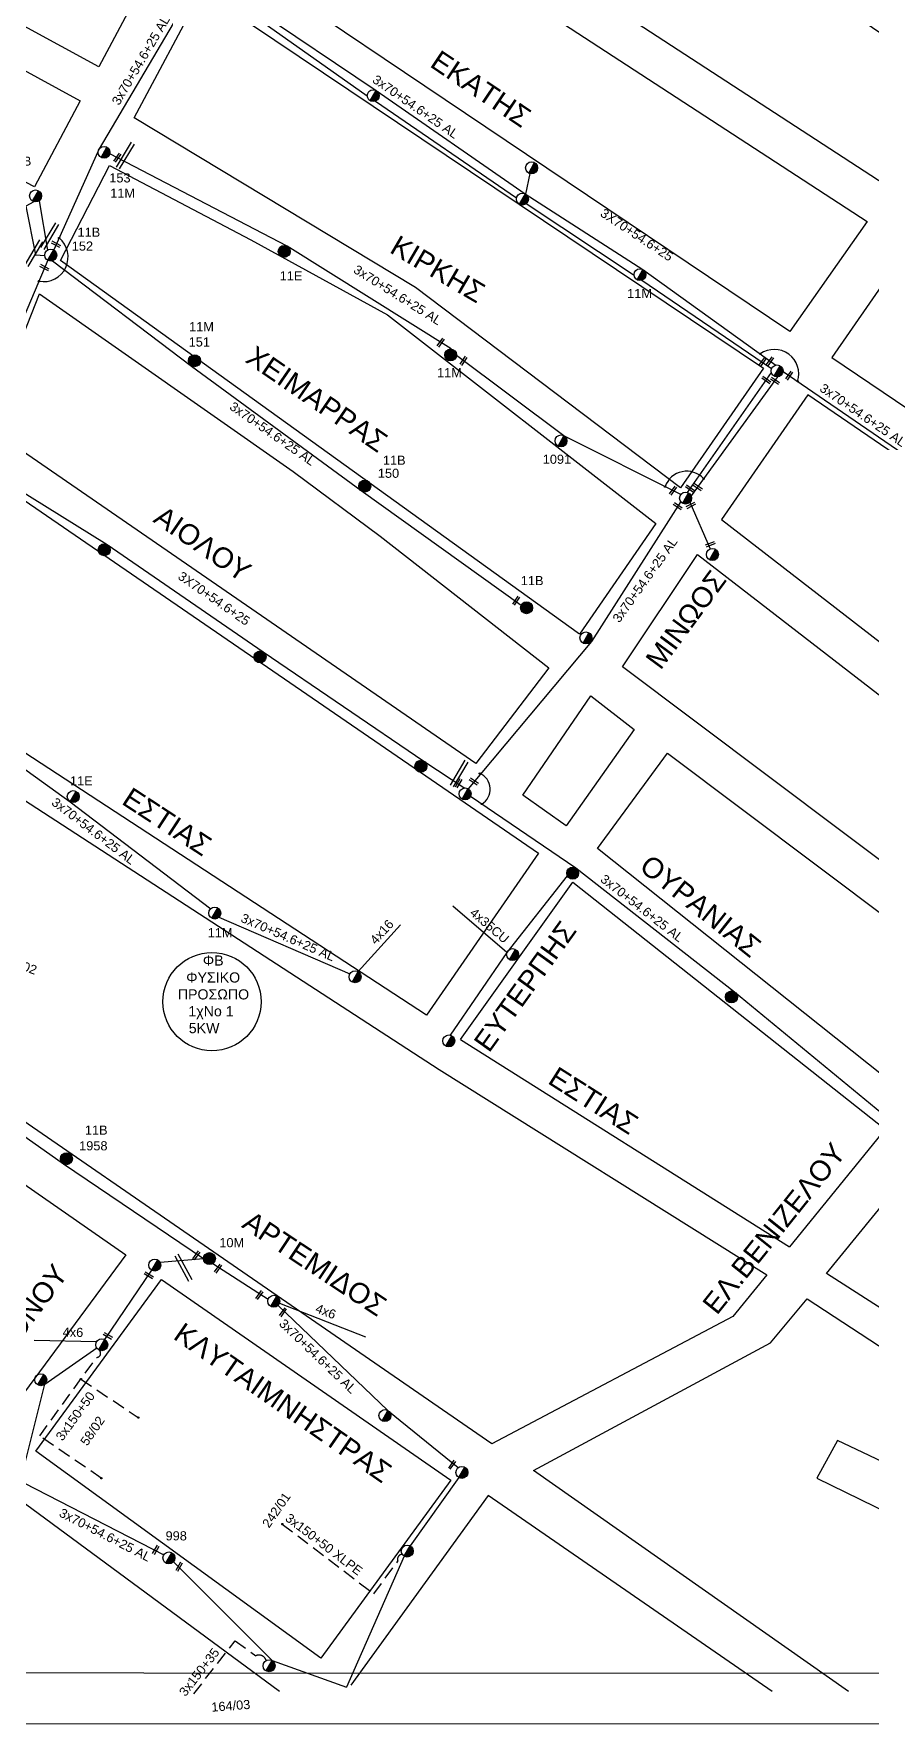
# Model space of a CAD drawing. Header units: millimetres. Extents: x 1138 to 9186, y 1584 to 2927.
# Drawn here: x 8750.9 to 8915.9, y 1907.6 to 2240.5 of the extents above; entities that cross this region are included whole.
import ezdxf
from ezdxf.enums import TextEntityAlignment as Align

# ---------------------------------------------------------------- set-up
doc = ezdxf.new("R2010")
doc.units = ezdxf.units.MM
doc.linetypes.add('DASHED', pattern=[19.05, 12.7, -6.35])
for name, color, linetype, lineweight in [('3x150+35', 7, 'DASHED', 30), ('3x150+50', 7, 'Continuous', 30), ('3x150+50 XLPE', 7, 'SYN_LINE', 30), ('3x70+54.6+25 AL', 7, 'SYN_LINE', 30), ('4x16', 7, 'Continuous', 30), ('4x35CU', 7, 'DASHED', 30), ('4x6', 7, 'SYN_LINE', 30), ('Υπόβαθρο ΔΕΗ', 7, 'Continuous', 30)]:
    doc.layers.add(name, color=color, linetype=linetype, lineweight=lineweight)
for name, color, linetype in [('TEXT ΚΑΛΩΔΙΩΝ', 7, 'Continuous'), ('Άγνωστα', 7, 'Continuous'), ('Επιγραφές - Σχήματα', 7, 'Continuous'), ('Μηχανική τομή', 7, 'Continuous'), ('Στύλος Ξύλινος', 7, 'Continuous'), ('Στύλος Ξύλινος @ 1', 7, 'Continuous'), ('Στύλος ΦΜ', 7, 'Continuous'), ('Στύλος ΦΜ @ 1', 7, 'Continuous'), ('Συνδέσεις', 7, 'Continuous'), ('Τομή', 7, 'Continuous')]:
    doc.layers.add(name, color=color, linetype=linetype)
doc.styles.add('arial', font='arial.ttf')
doc.styles.get("Standard").update_dxf_attribs({"font": 'arial.ttf'})
doc.linetypes.add('SYN_LINE', pattern='A,0.5,-0.0001,["/\\/\\/\\/",Standard,S=0.1,R=0,X=0,Y=-0.05],-0.25', length=0.7501)

# ---------------------------------------------------------------- blocks, each defined once
blk = doc.blocks.new('ΥΠΑΡΧΩΝ ΤΣΙΜΕΝΤΕΝΙΟΣ ΣΤΥΛΟΣ')
at = {"layer": 'Στύλος ΦΜ'}
blk.add_hatch(color=7, dxfattribs=at).paths.add_polyline_path([(-1.29, -2.28, 0.574793), (2.62, 0, 0.268822), (1.3, 2.27)])
at = {"layer": 'Στύλος ΦΜ', "color": 7}
blk.add_line((-1.29, -2.28), (1.3, 2.27), dxfattribs=at)
blk.add_circle((0, 0), 2.62, dxfattribs=at)
at = {"layer": 'Στύλος ΦΜ', "flags": 4}
for tag, p in [('ΑΡΙΘΜΟΣ', (-4.68, 8.05)), ('ΤΥΠΟΣ', (-4.91, 3.03))]:
    blk.add_attdef(tag, p, '', height=4, dxfattribs=at)
blk = doc.blocks.new('ΥΠΑΡΧΩΝ ΞΥΛΙΝΟΣ ΣΤΥΛΟΣ')
at = {"layer": 'Στύλος Ξύλινος'}
h = blk.add_hatch(color=7, dxfattribs=at)
h.paths.add_polyline_path([(-2.62, 0, 0.270008), (-1.29, -2.28), (1.3, 2.27, 0.576266)])
h.paths.add_polyline_path([(-1.29, -2.28, 0.574793), (2.62, 0, 0.268822), (1.3, 2.27)])
at = {"layer": 'Στύλος Ξύλινος', "color": 7}
blk.add_line((-1.29, -2.28), (1.3, 2.27), dxfattribs=at)
blk.add_circle((0, 0), 2.62, dxfattribs=at)
at = {"layer": 'Στύλος Ξύλινος', "flags": 4}
for tag, p in [('ΑΡΙΘΜΟΣ', (-4.91, 8.6)), ('ΤΥΠΟΣ', (-4.85, 3.39))]:
    blk.add_attdef(tag, p, '', height=4, dxfattribs=at)
blk = doc.blocks.new('ΤΟΜΗ')
at = {"layer": 'Τομή', "ltscale": 40}
for p, q in [((-5.7, 0), (17.1, 0)), ((-5.7, -2.8), (17.1, -2.8))]:
    blk.add_line(p, q, dxfattribs=at)
blk = doc.blocks.new('_ΣΥΝΔΕΣΗ')
at = {"layer": 'Συνδέσεις', "linetype": 'SYN_LINE', "ltscale": 40}
blk.add_hatch(color=256, dxfattribs=at).paths.add_polyline_path([(0.5, 0, 1), (-0.5, 0, 1)])
at = {"layer": 'Συνδέσεις'}
blk.add_circle((0, 0), 0.5, dxfattribs=at)
blk = doc.blocks.new('ΜΗΧΑΝΙΚΗ ΤΟΜΗ')
at = {"layer": 'Μηχανική τομή', "ltscale": 40}
for p, q in [((-1.9, 0.8), (5.7, 0.8)), ((-1.9, -0.8), (5.7, -0.8))]:
    blk.add_line(p, q, dxfattribs=at)

msp = doc.modelspace()

# ---------------------------------------------------------------- linework, layer by layer
at = {"lineweight": -3, "ltscale": 0.2}
msp.add_circle((8786.02, 2049.9), 9.67, dxfattribs=at)
at = {"layer": '3x150+35', "color": 6, "linetype": 'DASHED', "lineweight": -3, "ltscale": 0.2}
msp.add_lwpolyline([(8782.44, 1913.58), (8790.56, 1924.04), (8794.68, 1921.1, -0.451511), (8796.71, 1920.15, 10.048399)], format="xyb", dxfattribs=at)
at = {"layer": '3x150+50', "lineweight": -3}
msp.add_lwpolyline([(6972.18, 1918.16), (9029.84, 1917.64), (9029.84, 2900.53), (6972.18, 2900.53)], close=True, dxfattribs=at)
at = {"layer": '3x150+50', "color": 6, "linetype": 'DASHED', "lineweight": -3, "ltscale": 0.2}
msp.add_lwpolyline([(8764.22, 1956.05), (8752.08, 1964.38), (8763.29, 1979.84, 0.729326), (8763.73, 1981.32, 58.829563)], format="xyb", dxfattribs=at)
msp.add_lwpolyline([(8760.2, 1975.59), (8771.5, 1967.99)], dxfattribs=at)
at = {"layer": '3x150+50 XLPE', "color": 7, "linetype": 'DASHED', "lineweight": -3, "ltscale": 0.2}
msp.add_lwpolyline([(8799.88, 1947.03), (8817.92, 1933.27), (8822.63, 1939.71, -0.494585), (8823.49, 1941.09, 9.990061)], format="xyb", dxfattribs=at)
at = {"layer": '3x70+54.6+25 AL', "color": 6, "linetype": 'SYN_LINE', "lineweight": -3, "ltscale": 15}
for points in [[(8783.3, 2250.93), (8763.77, 2217.84), (8754.85, 2197.95)], [(8753.68, 2195.91), (8737.64, 2158.21)], [(8754.63, 2195.81), (8782, 2175.09), (8815.41, 2150.59), (8846.92, 2127.98)], [(8738.18, 2156.84), (8765.38, 2139.92), (8796.09, 2118.82), (8827.76, 2097.3), (8835.86, 2091.98)], [(8764.89, 1983.37), (8774.18, 1997.01)], [(8748.65, 1956.72), (8753.12, 1974.61), (8763.31, 1981.73)], [(8749.08, 1955.11), (8776.53, 1940.97)], [(8778.44, 1939.6), (8797.86, 1920.14), (8812.49, 1914.9)], [(8823.91, 1940.68), (8812.49, 1914.9)]]:
    msp.add_lwpolyline(points, dxfattribs=at)
at = {"layer": '3x70+54.6+25 AL', "color": 30, "linetype": 'SYN_LINE', "lineweight": -3, "ltscale": 15}
for points in [[(8793.8, 2244.36), (8816.6, 2228.32)], [(8818.23, 2227.24), (8846.02, 2208.24)], [(8847.94, 2207.08), (8869.17, 2192.98)], [(8870.73, 2191.97), (8896.28, 2174.6)], [(8896.21, 2173.83), (8879.62, 2150.21)], [(8878.36, 2148.39), (8860.76, 2120.86), (8836.46, 2091.83)], [(8836.96, 2090.35), (8857.67, 2076.23), (8888.95, 2051.87), (8919.12, 2027.03)], [(8856.02, 2074.7), (8844.14, 2059.6), (8832.93, 2043.32)]]:
    msp.add_lwpolyline(points, dxfattribs=at)
at = {"layer": '3x70+54.6+25 AL', "color": 27, "linetype": 'SYN_LINE', "lineweight": -3, "ltscale": 15}
for points in [[(8794.52, 2245.36), (8818.37, 2229.35), (8847.75, 2208.99), (8870.93, 2194.1), (8897.07, 2175.26)], [(8833.12, 2178.44), (8800.84, 2198.69), (8765.89, 2216.88)], [(8878.37, 2149.77), (8855.36, 2161.37), (8834.21, 2177.16)], [(8898.53, 2174.04), (8927.96, 2153.83)], [(8897.42, 2172.94), (8880.42, 2149.5)]]:
    msp.add_lwpolyline(points, dxfattribs=at)
at = {"layer": '3x70+54.6+25 AL', "color": 27, "linetype": 'SYN_LINE', "lineweight": -3, "ltscale": 5}
msp.add_lwpolyline([(8847.85, 2208.92), (8848.71, 2212.98)], dxfattribs=at)
at = {"layer": '3x70+54.6+25 AL', "color": 85, "linetype": 'SYN_LINE', "lineweight": -3, "ltscale": 10}
msp.add_lwpolyline([(8750.93, 2207.45), (8749.34, 2206.59), (8751.28, 2196.98), (8753.09, 2196.84)], dxfattribs=at)
at = {"layer": '3x70+54.6+25 AL', "color": 30, "linetype": 'SYN_LINE', "lineweight": -3, "ltscale": 10}
msp.add_lwpolyline([(8751.98, 2207.65), (8753.63, 2197.92)], dxfattribs=at)
at = {"layer": '3x70+54.6+25 AL', "color": 27, "linetype": 'SYN_LINE', "lineweight": -3, "ltscale": 10}
msp.add_lwpolyline([(8880.17, 2148.25), (8884.15, 2139.06)], dxfattribs=at)
at = {"layer": '3x70+54.6+25 AL', "color": 1, "linetype": 'SYN_LINE', "lineweight": -3, "ltscale": 15}
for points in [[(8718.48, 2117.72), (8758.11, 2089.26), (8785.77, 2068.22)], [(8787.39, 2066.52), (8813.17, 2055.36)]]:
    msp.add_lwpolyline(points, dxfattribs=at)
at = {"layer": '3x70+54.6+25 AL', "color": 5, "linetype": 'SYN_LINE', "lineweight": -3, "ltscale": 15}
for points in [[(8687.53, 2065.98), (8719.82, 2044.01), (8756.76, 2017.95), (8784.33, 1999.34)], [(8786.19, 1998.34), (8797.1, 1991.31)], [(8799.04, 1990.08), (8820.68, 1969.41), (8834.52, 1958.14)], [(8834.67, 1956.18), (8825.08, 1942.73)]]:
    msp.add_lwpolyline(points, dxfattribs=at)
at = {"layer": '3x70+54.6+25 AL', "color": 6, "linetype": 'SYN_LINE', "lineweight": -3, "ltscale": 10}
msp.add_lwpolyline([(8775.79, 1998.6), (8784.33, 1999.34)], dxfattribs=at)
at = {"layer": '4x16', "color": 1, "linetype": 'SYN_LINE', "lineweight": -3, "ltscale": 15}
msp.add_lwpolyline([(8814.79, 2055.83), (8823.19, 2065.06)], dxfattribs=at)
at = {"layer": '4x35CU', "color": 30, "linetype": 'SYN_LINE', "lineweight": -3, "ltscale": 15}
msp.add_lwpolyline([(8844.14, 2059.6), (8833.46, 2068.69)], dxfattribs=at)
at = {"layer": '4x6', "color": 5, "linetype": 'SYN_LINE', "lineweight": -3, "ltscale": 15}
msp.add_lwpolyline([(8799.32, 1990.54), (8816.27, 1983.93)], dxfattribs=at)
at = {"layer": '4x6', "color": 6, "linetype": 'SYN_LINE', "lineweight": -3, "ltscale": 15}
msp.add_lwpolyline([(8763.27, 1982.91), (8750.97, 1983.15)], dxfattribs=at)
at = {"layer": 'Επιγραφές - Σχήματα', "lineweight": -3}
msp.add_lwpolyline([(6949.78, 2926.89), (9185.18, 2926.75), (9185.88, 1907.61), (6949.78, 1907.75)], close=True, dxfattribs=at)
at = {"layer": 'Υπόβαθρο ΔΕΗ', "lineweight": -3}
for points in [[(8770.01, 2412.87), (8840.59, 2380.79), (8833.58, 2351.67), (8809.6, 2319.99), (8763.75, 2234.03), (8700.36, 2268.55), (8742.63, 2344.65), (8770.01, 2412.87)], [(8815.53, 2309.36), (8933.74, 2229.92), (8919.95, 2209.94), (8803.06, 2285.98), (8815.53, 2309.36)], [(8994.63, 2151.59), (8922.96, 2198.19), (8908.16, 2176.76), (8971.04, 2134.29), (8980.13, 2128.02)], [(8975.35, 2120.26), (8903.42, 2169.42), (8886.4, 2144.88), (8928.13, 2112.54), (8956.92, 2090.33)], [(8738.93, 2155.54), (8850.35, 2079.12), (8828.25, 2047.26), (8719.93, 2117.96), (8734.38, 2143.17), (8738.93, 2155.54)], [(8939.22, 2061.58), (8866.91, 2115.84), (8881.68, 2137.95), (8952.1, 2083.53), (8952.53, 2083.2)], [(8895.32, 1996.1), (8888.64, 1987.88), (8841.13, 1962.85), (8689.09, 2067.63), (8715.64, 2111.23), (8830.75, 2036.55)], [(8921.46, 2032.73), (8862, 2080.08), (8875.75, 2098.84), (8934.84, 2054.45)], [(8834.98, 2042.48), (8857.08, 2073.47), (8918.66, 2024.8), (8899.82, 2001.64)], [(8834.98, 2042.48), (8899.82, 2001.64)], [(8830.75, 2036.55), (8895.32, 1996.1)], [(8925.83, 2019.27), (8976.56, 1979.34), (8962.19, 1938.39), (8909.25, 1963.46), (8905.16, 1956.05), (8959.23, 1929.69), (8955.85, 1914.05)], [(8968.69, 1956.9), (8907.06, 1996.35), (8925.83, 2019.27)], [(8799.34, 1914.05), (8675.41, 2005.38), (8657.7, 1969.47), (8733.31, 1914.05)], [(8911.39, 1914.05), (8849.37, 1957.59), (8896.03, 1982.75), (8903.25, 1991.4), (8966.32, 1950.14)], [(8896.36, 1914.05), (8840.41, 1952.64), (8813.39, 1915.28)]]:
    msp.add_lwpolyline(points, dxfattribs=at)
for points in [[(8799.57, 2278.77), (8915.1, 2203.52), (8899.88, 2181.86), (8788.12, 2257.08)], [(8696.95, 2261.86), (8760.06, 2227.3), (8751.07, 2210.39), (8686.9, 2243.67)], [(8783.99, 2248.95), (8894.68, 2174.68), (8878.29, 2151.1), (8826.09, 2190.56), (8770.66, 2223.97)], [(8765.81, 2214.58), (8793.68, 2199.93), (8820.59, 2185.16), (8873.45, 2144.09), (8858.43, 2122.25), (8756.21, 2195.88)], [(8752.07, 2189.3), (8802.02, 2154.33), (8819.17, 2141.57), (8852.35, 2115.67), (8837.99, 2096.83), (8741.69, 2163.12)], [(8860.66, 2110.16), (8869.17, 2103.52), (8855.79, 2084.56), (8847.27, 2090.57)], [(8769.04, 2000.06), (8744.01, 1966.24), (8677.43, 2014.66), (8686.07, 2057.77)], [(8776.08, 1995.19), (8833.08, 1955.69), (8807.46, 1920.63), (8751.33, 1961.36)]]:
    msp.add_lwpolyline(points, close=True, dxfattribs=at)
for centre, radius, start, end in [((8752.83, 2196.55), 4.85, 259.2386, 50.7228), ((8896.81, 2173.53), 4.82, 342.2775, 125.4175), ((8879.54, 2149.86), 4.51, 42.1225, 161.0493), ((8837.45, 2091.73), 3.39, 301.1125, 67.1786)]:
    msp.add_arc(centre, radius, start, end, dxfattribs=at)

# ---------------------------------------------------------------- block references
at = {"layer": 'Μηχανική τομή', "lineweight": -3}
for p, xscale, yscale, zscale, rotation in [((8767.62, 2216.51), 0.2499999999999997, 0.2499999999999997, 0.4999999999999997, 234.9952030051229), ((8755.74, 2198.83), 0.2499999999999996, 0.2499999999999996, 0.4999999999999997, 152.6009902407322), ((8753.46, 2194.23), 0.2499999999999996, 0.2499999999999996, 0.4999999999999997, 152.6009902407322), ((8831.32, 2180.1), 0.2499999999999997, 0.2499999999999997, 0.4999999999999997, 234.9952030051229), ((8835.81, 2176.5), 0.2499999999999997, 0.2499999999999997, 0.4999999999999997, 234.9952030051229), ((8894.67, 2176.22), 0.2499999999999997, 0.2499999999999997, 0.4999999999999997, 234.9952030051229), ((8896.21, 2176.42), 0.2499999999999997, 0.2499999999999997, 0.4999999999999997, 234.9952030051229), ((8899.97, 2173.59), 0.2499999999999997, 0.2499999999999997, 0.4999999999999997, 234.9952030051229), ((8894.83, 2172.63), 0.2499999999999997, 0.2499999999999997, 0.4999999999999997, 325.3966861757636), ((8896.54, 2172.47), 0.2499999999999997, 0.2499999999999997, 0.4999999999999997, 325.3966861757636), ((8877.08, 2150.94), 0.2499999999999997, 0.2499999999999997, 0.4999999999999997, 234.9952030051229), ((8879.81, 2151.24), 0.2499999999999997, 0.2499999999999997, 0.4999999999999997, 325.3966861757636), ((8881.35, 2151.53), 0.2499999999999997, 0.2499999999999997, 0.4999999999999997, 325.3966861757636), ((8877.39, 2147.79), 0.2499999999999997, 0.2499999999999997, 0.4999999999999997, 325.3966861757636), ((8880.73, 2147.84), 0.2499999999999996, 0.2499999999999996, 0.4999999999999997, 208.4418528575786), ((8884.61, 2140.12), 0.2499999999999997, 0.2499999999999997, 0.4999999999999997, 201.3187243079898), ((8846.19, 2129.27), 0.2499999999999997, 0.2499999999999997, 0.4999999999999997, 234.9952030051229), ((8837.21, 2093.56), 0.2499999999999997, 0.2499999999999997, 0.4999999999999997, 325.3966861757636), ((8834.41, 2092.54), 0.2499999999999996, 0.2499999999999996, 0.4999999999999997, 60.23379215458201), ((8782.69, 1999.54), 0.2499999999999999, 0.2499999999999999, 0.2499999999999999, 54.38633714151349), ((8786.97, 1996.95), 0.2499999999999999, 0.2499999999999999, 0.2499999999999999, 54.38633714151349), ((8773.19, 1996.28), 0.2499999999999996, 0.2499999999999996, 0.4999999999999997, 330.2681692884859), ((8795.09, 1991.73), 0.2499999999999999, 0.2499999999999999, 0.2499999999999999, 54.38633714151349), ((8799.74, 1988.35), 0.2499999999999999, 0.2499999999999999, 0.2499999999999999, 54.38633714151349), ((8765.07, 1984.35), 0.2499999999999996, 0.2499999999999996, 0.4999999999999997, 330.2681692884859), ((8833.09, 1958.33), 0.2499999999999999, 0.2499999999999999, 0.2499999999999999, 54.38633714151349), ((8774.74, 1941.55), 0.2499999999999996, 0.2499999999999996, 0.4999999999999997, 60.23379215458201), ((8779.36, 1938.28), 0.2499999999999996, 0.2499999999999996, 0.4999999999999997, 60.23379215458201)]:
    msp.add_blockref('ΜΗΧΑΝΙΚΗ ΤΟΜΗ', p, dxfattribs=dict(at, xscale=xscale, yscale=yscale, zscale=zscale, rotation=rotation))
at = {"layer": 'Στύλος Ξύλινος @ 1', "lineweight": -3, "ltscale": 40}
ref = msp.add_blockref('ΥΠΑΡΧΩΝ ΞΥΛΙΝΟΣ ΣΤΥΛΟΣ', (8800.25, 2197.67), dxfattribs=dict(at, xscale=0.4499999999998181, yscale=0.4499999999998181, zscale=0.4499999999998181))
ref.add_attrib('ΤΥΠΟΣ', '11E', (8799.35, 2191.94), dxfattribs={"layer": 'Στύλος Ξύλινος', "height": 1.8, "flags": 4})
ref = msp.add_blockref('ΥΠΑΡΧΩΝ ΞΥΛΙΝΟΣ ΣΤΥΛΟΣ', (8782.58, 2176.12), dxfattribs=dict(at, xscale=0.4499999999998181, yscale=0.4499999999998181, zscale=0.4499999999998181))
ref.add_attrib('ΤΥΠΟΣ', '11M', (8781.51, 2181.94), dxfattribs={"layer": 'Στύλος Ξύλινος', "height": 1.8, "flags": 4})
ref.add_attrib('ΑΡΙΘΜΟΣ', '151', (8781.43, 2178.93), dxfattribs={"layer": 'Στύλος Ξύλινος', "height": 1.8, "flags": 4})
ref = msp.add_blockref('ΥΠΑΡΧΩΝ ΞΥΛΙΝΟΣ ΣΤΥΛΟΣ', (8833.04, 2177.27), dxfattribs=dict(at, xscale=0.4499999999998181, yscale=0.4499999999998181, zscale=0.4499999999998181))
ref.add_attrib('ΤΥΠΟΣ', '11M', (8830.36, 2172.89), dxfattribs={"layer": 'Στύλος Ξύλινος', "height": 1.8, "flags": 4})
ref = msp.add_blockref('ΥΠΑΡΧΩΝ ΞΥΛΙΝΟΣ ΣΤΥΛΟΣ', (8816.11, 2151.43), dxfattribs=dict(at, xscale=0.4499999999998181, yscale=0.4499999999998181, zscale=0.4499999999998181))
ref.add_attrib('ΤΥΠΟΣ', '11B', (8819.69, 2155.63), dxfattribs={"layer": 'Στύλος Ξύλινος', "height": 1.8, "flags": 4})
ref.add_attrib('ΑΡΙΘΜΟΣ', '150', (8818.7, 2153.07), dxfattribs={"layer": 'Στύλος Ξύλινος', "height": 1.8, "flags": 4})
at = {"layer": 'Στύλος Ξύλινος @ 1', "lineweight": -3, "ltscale": 40, "xscale": 0.4499999999998181, "yscale": 0.4499999999998181, "zscale": 0.4499999999998181}
for p in [(8764.8, 2138.9), (8795.5, 2117.8), (8827.17, 2096.28), (8857.08, 2075.21), (8888.37, 2050.84)]:
    msp.add_blockref('ΥΠΑΡΧΩΝ ΞΥΛΙΝΟΣ ΣΤΥΛΟΣ', p, dxfattribs=at)
at = {"layer": 'Στύλος Ξύλινος @ 1', "lineweight": -3, "ltscale": 40}
ref = msp.add_blockref('ΥΠΑΡΧΩΝ ΞΥΛΙΝΟΣ ΣΤΥΛΟΣ', (8847.99, 2127.48), dxfattribs=dict(at, xscale=0.4499999999998181, yscale=0.4499999999998181, zscale=0.4499999999998181))
ref.add_attrib('ΤΥΠΟΣ', '11B', (8846.86, 2131.93), dxfattribs={"layer": 'Στύλος Ξύλινος', "height": 1.8, "flags": 4})
ref = msp.add_blockref('ΥΠΑΡΧΩΝ ΞΥΛΙΝΟΣ ΣΤΥΛΟΣ', (8757.34, 2018.97), dxfattribs=dict(at, xscale=0.4499999999998181, yscale=0.4499999999998181, zscale=0.4499999999998181))
ref.add_attrib('ΤΥΠΟΣ', '11B', (8760.98, 2023.71), dxfattribs={"layer": 'Στύλος Ξύλινος', "height": 1.8, "flags": 4})
ref.add_attrib('ΑΡΙΘΜΟΣ', '1958', (8759.85, 2020.62), dxfattribs={"layer": 'Στύλος Ξύλινος', "height": 1.8, "flags": 4})
ref = msp.add_blockref('ΥΠΑΡΧΩΝ ΞΥΛΙΝΟΣ ΣΤΥΛΟΣ', (8785.51, 1999.3), dxfattribs=dict(at, xscale=0.4499999999998181, yscale=0.4499999999998181, zscale=0.4499999999998181))
ref.add_attrib('ΤΥΠΟΣ', '10M', (8787.47, 2001.55), dxfattribs={"layer": 'Στύλος Ξύλινος', "height": 1.8, "flags": 4})
at = {"layer": 'Στύλος ΦΜ @ 1', "lineweight": -3, "ltscale": 40, "xscale": 0.4499999999998181, "yscale": 0.4499999999998181, "zscale": 0.4499999999998181}
for p in [(8817.78, 2228.33), (8848.99, 2214.12), (8847.17, 2207.97), (8897.35, 2174.11), (8879.32, 2149.07), (8884.6, 2137.97), (8859.7, 2121.55), (8835.87, 2090.81), (8845.24, 2059.18), (8814.21, 2054.8), (8832.67, 2042.17), (8774.76, 1998.03), (8798.2, 1990.91), (8764.31, 1982.35), (8752.3, 1975.46), (8820.1, 1968.39), (8835.25, 1957.21), (8824.49, 1941.71), (8797.28, 1919.12)]:
    msp.add_blockref('ΥΠΑΡΧΩΝ ΤΣΙΜΕΝΤΕΝΙΟΣ ΣΤΥΛΟΣ', p, dxfattribs=at)
at = {"layer": 'Στύλος ΦΜ @ 1', "lineweight": -3, "ltscale": 40}
ref = msp.add_blockref('ΥΠΑΡΧΩΝ ΤΣΙΜΕΝΤΕΝΙΟΣ ΣΤΥΛΟΣ', (8764.75, 2217.17), dxfattribs=dict(at, xscale=0.4499999999998181, yscale=0.4499999999998181, zscale=0.4499999999998181))
ref.add_attrib('ΤΥΠΟΣ', '11M', (8765.97, 2208.24), dxfattribs={"layer": 'Στύλος ΦΜ', "height": 1.8, "flags": 4})
ref.add_attrib('ΑΡΙΘΜΟΣ', '153', (8765.79, 2211.24), dxfattribs={"layer": 'Στύλος ΦΜ', "height": 1.8, "flags": 4})
ref = msp.add_blockref('ΥΠΑΡΧΩΝ ΤΣΙΜΕΝΤΕΝΙΟΣ ΣΤΥΛΟΣ', (8751.26, 2208.58), dxfattribs=dict(at, xscale=0.4499999999998181, yscale=0.4499999999998181, zscale=0.4499999999998181))
ref.add_attrib('ΤΥΠΟΣ', '11B', (8745.96, 2214.54), dxfattribs={"layer": 'Στύλος ΦΜ', "height": 1.8, "flags": 4})
ref = msp.add_blockref('ΥΠΑΡΧΩΝ ΤΣΙΜΕΝΤΕΝΙΟΣ ΣΤΥΛΟΣ', (8754.26, 2196.93), dxfattribs=dict(at, xscale=0.4499999999998181, yscale=0.4499999999998181, zscale=0.4499999999998181))
ref.add_attrib('ΤΥΠΟΣ', '11B', (8759.53, 2200.54), dxfattribs={"layer": 'Στύλος ΦΜ', "height": 1.8, "flags": 4})
ref.add_attrib('ΑΡΙΘΜΟΣ', '152', (8758.4, 2197.81), dxfattribs={"layer": 'Στύλος ΦΜ', "height": 1.8, "flags": 4})
ref = msp.add_blockref('ΥΠΑΡΧΩΝ ΤΣΙΜΕΝΤΕΝΙΟΣ ΣΤΥΛΟΣ', (8870.34, 2193.08), dxfattribs=dict(at, xscale=0.4499999999998181, yscale=0.4499999999998181, zscale=0.4499999999998181))
ref.add_attrib('ΤΥΠΟΣ', '11M', (8867.81, 2188.47), dxfattribs={"layer": 'Στύλος ΦΜ', "height": 1.8, "flags": 4})
ref = msp.add_blockref('ΥΠΑΡΧΩΝ ΤΣΙΜΕΝΤΕΝΙΟΣ ΣΤΥΛΟΣ', (8854.78, 2160.35), dxfattribs=dict(at, xscale=0.4499999999998181, yscale=0.4499999999998181, zscale=0.4499999999998181))
ref.add_attrib('ΤΥΠΟΣ', '1091', (8851.18, 2155.83), dxfattribs={"layer": 'Στύλος ΦΜ', "height": 1.8, "flags": 4})
ref = msp.add_blockref('ΥΠΑΡΧΩΝ ΤΣΙΜΕΝΤΕΝΙΟΣ ΣΤΥΛΟΣ', (8758.69, 2090.29), dxfattribs=dict(at, xscale=0.4499999999998181, yscale=0.4499999999998181, zscale=0.4499999999998181))
ref.add_attrib('ΤΥΠΟΣ', '11E', (8758.04, 2092.48), dxfattribs={"layer": 'Στύλος ΦΜ', "height": 1.8, "flags": 4})
ref = msp.add_blockref('ΥΠΑΡΧΩΝ ΤΣΙΜΕΝΤΕΝΙΟΣ ΣΤΥΛΟΣ', (8786.57, 2067.36), dxfattribs=dict(at, xscale=0.4499999999998181, yscale=0.4499999999998181, zscale=0.4499999999998181))
ref.add_attrib('ΤΥΠΟΣ', '11M', (8785.18, 2062.6), dxfattribs={"layer": 'Στύλος ΦΜ', "height": 1.8, "flags": 4})
ref = msp.add_blockref('ΥΠΑΡΧΩΝ ΤΣΙΜΕΝΤΕΝΙΟΣ ΣΤΥΛΟΣ', (8777.53, 1940.35), dxfattribs=dict(at, xscale=0.449999999999818, yscale=0.449999999999818, zscale=0.449999999999818))
ref.add_attrib('ΤΥΠΟΣ', '998', (8776.88, 1943.81), dxfattribs={"layer": 'Στύλος ΦΜ', "height": 1.8, "flags": 4})
at = {"layer": 'Συνδέσεις', "lineweight": -3, "xscale": 0.25, "yscale": 0.25, "zscale": 0.25}
for p in [(8755.9, 2200.3), (8751.93, 2191.78), (8894.02, 2177.46), (8901.4, 2172.07), (8875.27, 2151.33), (8882.88, 2152.89), (8838.76, 2094.85), (8839.2, 2088.83), (8760.2, 1975.59), (8771.5, 1967.99), (8764.22, 1956.05), (8799.88, 1947.03)]:
    msp.add_blockref('_ΣΥΝΔΕΣΗ', p, dxfattribs=at)
at = {"layer": 'Τομή', "lineweight": -3, "xscale": 0.2499999999999998, "yscale": 0.2499999999999998, "zscale": 0.2499999999999998}
for p, rotation in [((8769.95, 2217.58), 239.2278851456234), ((8755.06, 2201.72), 239.2278851456234), ((8751.92, 2198.33), 239.2278851456234), ((8835.71, 2095.86), 239.2278851456234), ((8779.99, 1998.96), 298.4557702912451)]:
    msp.add_blockref('ΤΟΜΗ', p, dxfattribs=dict(at, rotation=rotation))

# ---------------------------------------------------------------- texts
at = {"lineweight": -3, "ltscale": 40, "char_height": 4, "attachment_point": 1, "style": 'arial'}
for s, insert, width, rotation in [('EKATHΣ', (8830.96, 2237.5), 65.6312, 326.0997), ('KIPKHΣ', (8822.82, 2201.02), 65.6312, 329.6264), ('XEIMAPPAΣ', (8794.63, 2179.3), 65.6312, 325.5116), ('MINΩOΣ', (8871.17, 2117.42), 150.9822, 53.6187), ('EYTEPΠHΣ', (8837.35, 2042.01), 46.4607, 54.2752), ('\\pt28;ΕΣΤΙΑΣ', (8854.1, 2037.31), 47.2842, 327.539), ('EΛ.BENIZEΛOY', (8882.36, 1990.52), 58.7222, 51.2534), ('APTEMIΔOΣ', (8793.88, 2008.92), 52.5967, 326.517)]:
    msp.add_mtext(s, dxfattribs=dict(at, insert=insert, width=width, rotation=rotation))
at = {"layer": 'TEXT ΚΑΛΩΔΙΩΝ', "linetype": 'Continuous', "lineweight": -3, "ltscale": 0.2}
for s, rotation, p in [('3x70+54.6+25 AL', 59.4581, (8771.99, 2235.3)), ('3x70+54.6+25 AL', 325.2769, (8826.13, 2226.16)), ('3x70+54.6+25 AL', 327.9024, (8822.61, 2189.08)), ('3x70+54.6+25 AL', 325.5287, (8914.26, 2165.42)), ('3x70+54.6+25 AL', 325.0964, (8797.96, 2161.76)), ('3x70+54.6+25 AL', 54.3043, (8871.32, 2132.98)), ('3x70+54.6+25 AL', 322.7385, (8762.69, 2083.52)), ('3x70+54.6+25 AL', 322.0879, (8870.76, 2068.31)), ('4x35CU', 319.6364, (8840.7, 2064.89)), ('3x70+54.6+25 AL', 336.595, (8801, 2062.59)), ('4x16', 47.7282, (8819.47, 2063.65)), ('4x6', 338.6889, (8808.45, 1988.91)), ('4x6', 358.8874, (8758.64, 1984.8)), ('3x70+54.6+25 AL', 316.3102, (8806.89, 1980.1)), ('3x150+50', 54.0546, (8759.09, 1968.28)), ('3x70+54.6+25 AL', 332.7489, (8764.98, 1944.9)), ('3x150+50 XLPE', 322.6671, (8808.09, 1943.03)), ('3x150+35', 52.1869, (8783.5, 1917.88))]:
    msp.add_text(s, height=1.8, rotation=rotation, dxfattribs=at).set_placement(p, align=Align.MIDDLE_CENTER)
at = {"layer": 'Άγνωστα', "lineweight": -3, "ltscale": 40, "char_height": 1.8, "attachment_point": 1, "style": 'arial'}
for s, insert, width, rotation in [('3X70+54.6+25', (8863.34, 2206.24), 34.0855, 326.4024), ('3X70+54.6+25', (8780.18, 2134.76), 34.0855, 325.2003), ('328/02', (8744.51, 2059.5), 12.7137, 340.0254), ('58/02', (8759.95, 1963.31), 12.7137, 55.4135), ('242/01', (8795.78, 1947.14), 12.7137, 55.4135), ('164/03', (8785.83, 1911.86), 12.7137, 4.3112)]:
    msp.add_mtext(s, dxfattribs=dict(at, insert=insert, width=width, rotation=rotation))
at = {"layer": 'Υπόβαθρο ΔΕΗ', "lineweight": -3}
for s, rotation, p in [('ΑΙΟΛΟΥ', 325.4565, (8784.19, 2140.08)), ('ΕΣΤΙΑΣ', 326.8666, (8777.19, 2085.36)), ('ΟΥΡΑΝΙΑΣ', 321.4676, (8882.28, 2068.76)), ('ΚΡΟΝΟΥ', 53.4867, (8749.15, 1987.8)), ('ΚΛΥΤΑΙΜΝΗΣΤΡΑΣ', 325.2718, (8800.01, 1970.94))]:
    msp.add_text(s, height=4, rotation=rotation, dxfattribs=at).set_placement(p, align=Align.MIDDLE_CENTER)
at = {"layer": 'Υπόβαθρο ΔΕΗ', "lineweight": -3, "char_height": 2, "width": 17.2548, "attachment_point": 1}
for s, insert in [('{\\W8.64836; }ΦΒ \\P{\\W4.42067; }ΦΥΣΙΚΟ \\P{\\W2.28183; }ΠΡΟΣΩΠΟ', (8777.51, 2059.01)), ('{\\W5.64925; }1χΝο 1\\P{\\W5.75643; }5KW', (8776.98, 2049.03))]:
    msp.add_mtext(s, dxfattribs=dict(at, insert=insert))

doc.saveas('drawing.dxf')
